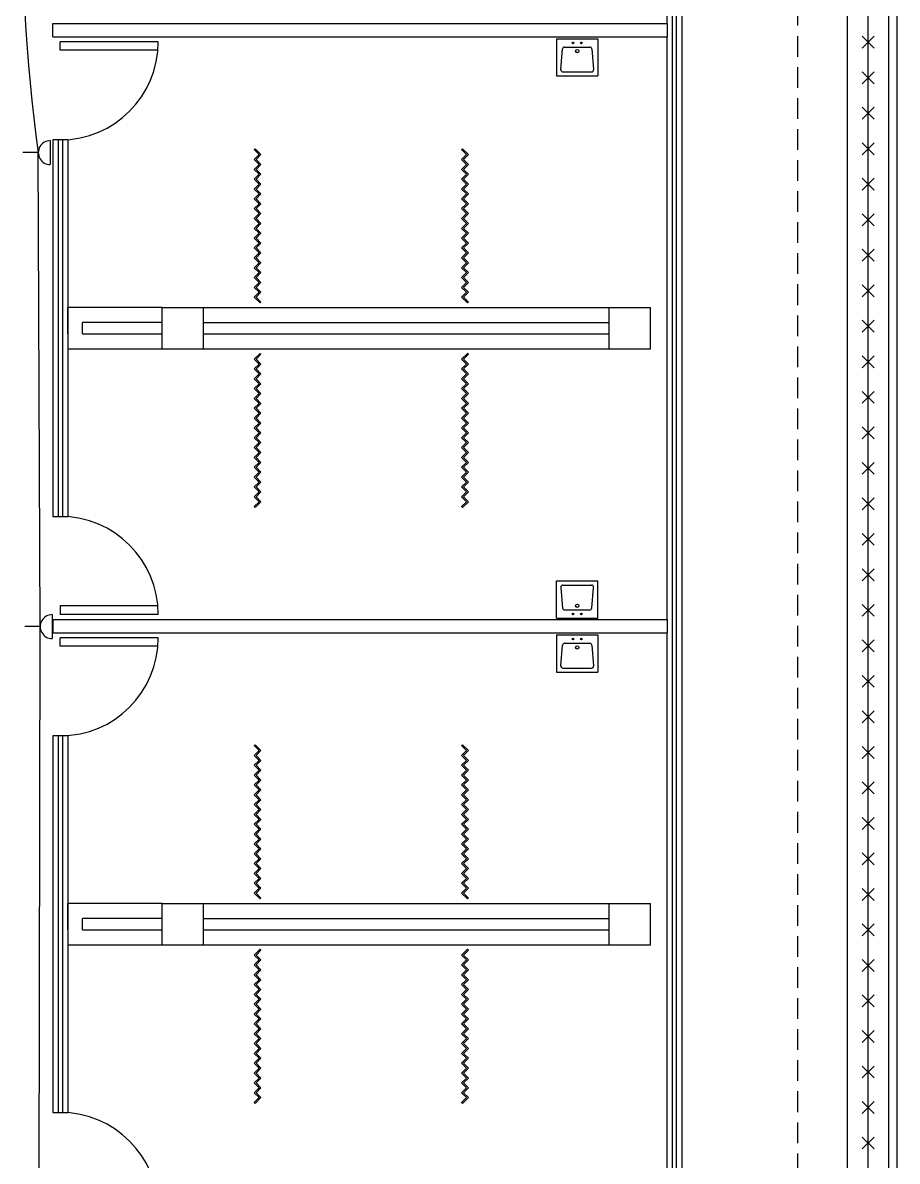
# Model space of a CAD drawing. Extents: x 0 to 130, y 0 to 88.
# Drawn here: x 90.63 to 101.2, y 35.23 to 48.99 of the extents above; entities that cross this region are included whole.
import ezdxf

# ---------------------------------------------------------------- set-up
doc = ezdxf.new("R2010")
doc.units = 0
doc.header["$MEASUREMENT"] = 0
doc.linetypes.add('HIDDEN', pattern=[0.375, 0.25, -0.125])
for name, color, linetype in [('COL', 6, 'CONTINUOUS'), ('DOOR', 2, 'CONTINUOUS'), ('DOORS', 7, 'CONTINUOUS'), ('PUER', 2, 'CONTINUOUS'), ('SANITARIOS', 1, 'CONTINUOUS'), ('sockets', 2, 'CONTINUOUS'), ('VOLADO', 15, 'HIDDEN'), ('WALLS', 5, 'CONTINUOUS'), ('wiring design', 2, 'CONTINUOUS')]:
    doc.layers.add(name, color=color, linetype=linetype)

msp = doc.modelspace()

# ---------------------------------------------------------------- linework, layer by layer
at = {"layer": 'COL', "color": 253}
for p, q in [((92.316, 45.048), (92.316, 45.548)), ((92.316, 45.548), (92.816, 45.548)), ((92.816, 45.048), (92.816, 45.548)), ((97.716, 45.048), (97.716, 45.548)), ((97.716, 45.548), (98.216, 45.548)), ((98.216, 45.048), (98.216, 45.548)), ((92.316, 45.048), (92.816, 45.048)), ((97.716, 45.048), (98.216, 45.048)), ((92.316, 38.348), (92.816, 38.348)), ((92.316, 37.848), (92.316, 38.348)), ((92.816, 37.848), (92.816, 38.348)), ((97.716, 38.348), (98.216, 38.348)), ((97.716, 37.848), (97.716, 38.348)), ((98.216, 37.848), (98.216, 38.348)), ((92.316, 37.848), (92.816, 37.848)), ((97.716, 37.848), (98.216, 37.848))]:
    msp.add_line(p, q, dxfattribs=at)
at = {"layer": 'DOOR', "color": 253}
for p, q in [((101.196, 6.874), (101.196, 80.527)), ((98.481, 23.948), (98.481, 69.648)), ((98.531, 23.948), (98.531, 69.648)), ((98.596, 23.948), (98.596, 69.648)), ((98.416, 48.973), (98.416, 56.008)), ((98.416, 41.773), (98.416, 48.823)), ((90.996, 47.573), (90.996, 43.023)), ((91.176, 47.573), (90.996, 47.573)), ((91.061, 47.573), (91.061, 43.023)), ((91.111, 47.573), (91.111, 43.023)), ((91.176, 47.573), (91.176, 43.023)), ((93.429, 47.455), (93.44, 47.465)), ((93.488, 47.395), (93.429, 47.455)), ((93.51, 47.395), (93.44, 47.465)), ((95.934, 47.455), (95.945, 47.465)), ((95.994, 47.395), (95.934, 47.455)), ((96.015, 47.395), (95.945, 47.465)), ((93.488, 47.395), (93.429, 47.336)), ((93.488, 47.276), (93.429, 47.336)), ((93.51, 47.395), (93.45, 47.336)), ((93.51, 47.276), (93.45, 47.336)), ((95.994, 47.395), (95.934, 47.336)), ((95.994, 47.276), (95.934, 47.336)), ((96.015, 47.395), (95.956, 47.336)), ((96.015, 47.276), (95.956, 47.336)), ((93.488, 47.276), (93.429, 47.217)), ((93.488, 47.158), (93.429, 47.217)), ((93.51, 47.276), (93.45, 47.217)), ((93.51, 47.158), (93.45, 47.217)), ((95.994, 47.276), (95.934, 47.217)), ((95.994, 47.158), (95.934, 47.217)), ((96.015, 47.276), (95.956, 47.217)), ((96.015, 47.158), (95.956, 47.217)), ((93.488, 47.158), (93.429, 47.098)), ((93.488, 47.039), (93.429, 47.098)), ((93.51, 47.158), (93.45, 47.098)), ((93.51, 47.039), (93.45, 47.098)), ((95.994, 47.158), (95.934, 47.098)), ((95.994, 47.039), (95.934, 47.098)), ((96.015, 47.158), (95.956, 47.098)), ((96.015, 47.039), (95.956, 47.098)), ((93.488, 47.039), (93.429, 46.979)), ((93.488, 46.92), (93.429, 46.979)), ((93.488, 46.92), (93.429, 46.861)), ((93.51, 47.039), (93.45, 46.979)), ((93.51, 46.92), (93.45, 46.979)), ((93.51, 46.92), (93.45, 46.861)), ((95.994, 47.039), (95.934, 46.979)), ((95.994, 46.92), (95.934, 46.979)), ((95.994, 46.92), (95.934, 46.861)), ((96.015, 47.039), (95.956, 46.979)), ((96.015, 46.92), (95.956, 46.979)), ((96.015, 46.92), (95.956, 46.861)), ((93.488, 46.801), (93.429, 46.861)), ((93.488, 46.801), (93.429, 46.742)), ((93.51, 46.801), (93.45, 46.861)), ((93.51, 46.801), (93.45, 46.742)), ((95.994, 46.801), (95.934, 46.861)), ((95.994, 46.801), (95.934, 46.742)), ((96.015, 46.801), (95.956, 46.861)), ((96.015, 46.801), (95.956, 46.742)), ((93.488, 46.682), (93.429, 46.742)), ((93.488, 46.682), (93.429, 46.623)), ((93.51, 46.682), (93.45, 46.742)), ((93.51, 46.682), (93.45, 46.623)), ((95.994, 46.682), (95.934, 46.742)), ((95.994, 46.682), (95.934, 46.623)), ((96.015, 46.682), (95.956, 46.742)), ((96.015, 46.682), (95.956, 46.623)), ((93.488, 46.564), (93.429, 46.623)), ((93.488, 46.564), (93.429, 46.504)), ((93.488, 46.445), (93.429, 46.504)), ((93.51, 46.564), (93.45, 46.623)), ((93.51, 46.564), (93.45, 46.504)), ((93.51, 46.445), (93.45, 46.504)), ((95.994, 46.564), (95.934, 46.623)), ((95.994, 46.564), (95.934, 46.504)), ((95.994, 46.445), (95.934, 46.504)), ((96.015, 46.564), (95.956, 46.623)), ((96.015, 46.564), (95.956, 46.504)), ((96.015, 46.445), (95.956, 46.504)), ((93.488, 46.445), (93.429, 46.385)), ((93.488, 46.326), (93.429, 46.385)), ((93.51, 46.445), (93.45, 46.385)), ((93.51, 46.326), (93.45, 46.385)), ((95.994, 46.445), (95.934, 46.385)), ((95.994, 46.326), (95.934, 46.385)), ((96.015, 46.445), (95.956, 46.385)), ((96.015, 46.326), (95.956, 46.385)), ((93.488, 46.326), (93.429, 46.267)), ((93.488, 46.207), (93.429, 46.267)), ((93.51, 46.326), (93.45, 46.267)), ((93.51, 46.207), (93.45, 46.267)), ((95.994, 46.326), (95.934, 46.267)), ((95.994, 46.207), (95.934, 46.267)), ((96.015, 46.326), (95.956, 46.267)), ((96.015, 46.207), (95.956, 46.267)), ((93.488, 46.207), (93.429, 46.148)), ((93.488, 46.088), (93.429, 46.148)), ((93.488, 46.088), (93.429, 46.029)), ((93.51, 46.207), (93.45, 46.148)), ((93.51, 46.088), (93.45, 46.148)), ((93.51, 46.088), (93.45, 46.029)), ((95.994, 46.207), (95.934, 46.148)), ((95.994, 46.088), (95.934, 46.148)), ((95.994, 46.088), (95.934, 46.029)), ((96.015, 46.207), (95.956, 46.148)), ((96.015, 46.088), (95.956, 46.148)), ((96.015, 46.088), (95.956, 46.029)), ((93.488, 45.97), (93.429, 46.029)), ((93.488, 45.97), (93.429, 45.91)), ((93.51, 45.97), (93.45, 46.029)), ((93.51, 45.97), (93.45, 45.91)), ((95.994, 45.97), (95.934, 46.029)), ((95.994, 45.97), (95.934, 45.91)), ((96.015, 45.97), (95.956, 46.029)), ((96.015, 45.97), (95.956, 45.91)), ((93.488, 45.851), (93.429, 45.91)), ((93.488, 45.851), (93.429, 45.791)), ((93.51, 45.851), (93.45, 45.91)), ((93.51, 45.851), (93.45, 45.791)), ((95.994, 45.851), (95.934, 45.91)), ((95.994, 45.851), (95.934, 45.791)), ((96.015, 45.851), (95.956, 45.91)), ((96.015, 45.851), (95.956, 45.791)), ((93.488, 45.732), (93.429, 45.791)), ((93.488, 45.732), (93.429, 45.673)), ((93.499, 45.603), (93.429, 45.673)), ((93.51, 45.732), (93.45, 45.791)), ((93.51, 45.732), (93.45, 45.673)), ((93.51, 45.613), (93.45, 45.673)), ((95.994, 45.732), (95.934, 45.791)), ((95.994, 45.732), (95.934, 45.673)), ((96.004, 45.603), (95.934, 45.673)), ((96.015, 45.732), (95.956, 45.791)), ((96.015, 45.732), (95.956, 45.673)), ((96.015, 45.613), (95.956, 45.673)), ((93.51, 45.613), (93.499, 45.603)), ((96.015, 45.613), (96.004, 45.603)), ((93.499, 44.994), (93.429, 44.924)), ((93.51, 44.984), (93.45, 44.924)), ((93.51, 44.984), (93.499, 44.994)), ((96.004, 44.994), (95.934, 44.924)), ((96.015, 44.984), (95.956, 44.924)), ((96.015, 44.984), (96.004, 44.994)), ((93.488, 44.865), (93.429, 44.924)), ((93.488, 44.865), (93.429, 44.806)), ((93.51, 44.865), (93.45, 44.924)), ((93.51, 44.865), (93.45, 44.806)), ((95.994, 44.865), (95.934, 44.924)), ((95.994, 44.865), (95.934, 44.806)), ((96.015, 44.865), (95.956, 44.924)), ((96.015, 44.865), (95.956, 44.806)), ((93.488, 44.746), (93.429, 44.806)), ((93.488, 44.746), (93.429, 44.687)), ((93.51, 44.746), (93.45, 44.806)), ((93.51, 44.746), (93.45, 44.687)), ((95.994, 44.746), (95.934, 44.806)), ((95.994, 44.746), (95.934, 44.687)), ((96.015, 44.746), (95.956, 44.806)), ((96.015, 44.746), (95.956, 44.687)), ((93.488, 44.627), (93.429, 44.687)), ((93.488, 44.627), (93.429, 44.568)), ((93.488, 44.509), (93.429, 44.568)), ((93.51, 44.627), (93.45, 44.687)), ((93.51, 44.627), (93.45, 44.568)), ((93.51, 44.509), (93.45, 44.568)), ((95.994, 44.627), (95.934, 44.687)), ((95.994, 44.627), (95.934, 44.568)), ((95.994, 44.509), (95.934, 44.568)), ((96.015, 44.627), (95.956, 44.687)), ((96.015, 44.627), (95.956, 44.568)), ((96.015, 44.509), (95.956, 44.568)), ((93.488, 44.509), (93.429, 44.449)), ((93.488, 44.39), (93.429, 44.449)), ((93.51, 44.509), (93.45, 44.449)), ((93.51, 44.39), (93.45, 44.449)), ((95.994, 44.509), (95.934, 44.449)), ((95.994, 44.39), (95.934, 44.449)), ((96.015, 44.509), (95.956, 44.449)), ((96.015, 44.39), (95.956, 44.449)), ((93.488, 44.39), (93.429, 44.33)), ((93.488, 44.271), (93.429, 44.33)), ((93.51, 44.39), (93.45, 44.33)), ((93.51, 44.271), (93.45, 44.33)), ((95.994, 44.39), (95.934, 44.33)), ((95.994, 44.271), (95.934, 44.33)), ((96.015, 44.39), (95.956, 44.33)), ((96.015, 44.271), (95.956, 44.33)), ((93.488, 44.271), (93.429, 44.212)), ((93.488, 44.152), (93.429, 44.212)), ((93.488, 44.152), (93.429, 44.093)), ((93.51, 44.271), (93.45, 44.212)), ((93.51, 44.152), (93.45, 44.212)), ((93.51, 44.152), (93.45, 44.093)), ((95.994, 44.271), (95.934, 44.212)), ((95.994, 44.152), (95.934, 44.212)), ((95.994, 44.152), (95.934, 44.093)), ((96.015, 44.271), (95.956, 44.212)), ((96.015, 44.152), (95.956, 44.212)), ((96.015, 44.152), (95.956, 44.093)), ((93.488, 44.033), (93.429, 44.093)), ((93.488, 44.033), (93.429, 43.974)), ((93.51, 44.033), (93.45, 44.093)), ((93.51, 44.033), (93.45, 43.974)), ((95.994, 44.033), (95.934, 44.093)), ((95.994, 44.033), (95.934, 43.974)), ((96.015, 44.033), (95.956, 44.093)), ((96.015, 44.033), (95.956, 43.974)), ((93.488, 43.915), (93.429, 43.974)), ((93.488, 43.915), (93.429, 43.855)), ((93.51, 43.915), (93.45, 43.974)), ((93.51, 43.915), (93.45, 43.855)), ((95.994, 43.915), (95.934, 43.974)), ((95.994, 43.915), (95.934, 43.855)), ((96.015, 43.915), (95.956, 43.974)), ((96.015, 43.915), (95.956, 43.855)), ((93.488, 43.796), (93.429, 43.855)), ((93.488, 43.796), (93.429, 43.736)), ((93.51, 43.796), (93.45, 43.855)), ((93.51, 43.796), (93.45, 43.736)), ((95.994, 43.796), (95.934, 43.855)), ((95.994, 43.796), (95.934, 43.736)), ((96.015, 43.796), (95.956, 43.855)), ((96.015, 43.796), (95.956, 43.736)), ((93.488, 43.677), (93.429, 43.736)), ((93.488, 43.677), (93.429, 43.618)), ((93.488, 43.558), (93.429, 43.618)), ((93.51, 43.677), (93.45, 43.736)), ((93.51, 43.677), (93.45, 43.618)), ((93.51, 43.558), (93.45, 43.618)), ((95.994, 43.677), (95.934, 43.736)), ((95.994, 43.677), (95.934, 43.618)), ((95.994, 43.558), (95.934, 43.618)), ((96.015, 43.677), (95.956, 43.736)), ((96.015, 43.677), (95.956, 43.618)), ((96.015, 43.558), (95.956, 43.618)), ((93.488, 43.558), (93.429, 43.499)), ((93.488, 43.439), (93.429, 43.499)), ((93.51, 43.558), (93.45, 43.499)), ((93.51, 43.439), (93.45, 43.499)), ((95.994, 43.558), (95.934, 43.499)), ((95.994, 43.439), (95.934, 43.499)), ((96.015, 43.558), (95.956, 43.499)), ((96.015, 43.439), (95.956, 43.499)), ((93.488, 43.439), (93.429, 43.38)), ((93.488, 43.321), (93.429, 43.38)), ((93.51, 43.439), (93.45, 43.38)), ((93.51, 43.321), (93.45, 43.38)), ((95.994, 43.439), (95.934, 43.38)), ((95.994, 43.321), (95.934, 43.38)), ((96.015, 43.439), (95.956, 43.38)), ((96.015, 43.321), (95.956, 43.38)), ((93.488, 43.321), (93.429, 43.261)), ((93.488, 43.202), (93.429, 43.261)), ((93.488, 43.202), (93.429, 43.142)), ((93.51, 43.202), (93.44, 43.132)), ((93.51, 43.321), (93.45, 43.261)), ((93.51, 43.202), (93.45, 43.261)), ((95.994, 43.321), (95.934, 43.261)), ((95.994, 43.202), (95.934, 43.261)), ((95.994, 43.202), (95.934, 43.142)), ((96.015, 43.202), (95.945, 43.132)), ((96.015, 43.321), (95.956, 43.261)), ((96.015, 43.202), (95.956, 43.261)), ((93.429, 43.142), (93.44, 43.132)), ((95.934, 43.142), (95.945, 43.132)), ((90.996, 43.023), (91.176, 43.023)), ((98.416, 34.573), (98.416, 41.623)), ((90.996, 40.373), (90.996, 35.823)), ((91.176, 40.373), (90.996, 40.373)), ((91.061, 40.373), (91.061, 35.823)), ((91.111, 40.373), (91.111, 35.823)), ((91.176, 40.373), (91.176, 35.823)), ((93.429, 40.255), (93.44, 40.265)), ((93.488, 40.195), (93.429, 40.255)), ((93.488, 40.195), (93.429, 40.136)), ((93.51, 40.195), (93.44, 40.265)), ((93.51, 40.195), (93.45, 40.136)), ((95.934, 40.255), (95.945, 40.265)), ((95.994, 40.195), (95.934, 40.255)), ((95.994, 40.195), (95.934, 40.136)), ((96.015, 40.195), (95.945, 40.265)), ((96.015, 40.195), (95.956, 40.136)), ((93.488, 40.076), (93.429, 40.136)), ((93.488, 40.076), (93.429, 40.017)), ((93.51, 40.076), (93.45, 40.136)), ((93.51, 40.076), (93.45, 40.017)), ((95.994, 40.076), (95.934, 40.136)), ((95.994, 40.076), (95.934, 40.017)), ((96.015, 40.076), (95.956, 40.136)), ((96.015, 40.076), (95.956, 40.017)), ((93.488, 39.958), (93.429, 40.017)), ((93.488, 39.958), (93.429, 39.898)), ((93.488, 39.839), (93.429, 39.898)), ((93.51, 39.958), (93.45, 40.017)), ((93.51, 39.958), (93.45, 39.898)), ((93.51, 39.839), (93.45, 39.898)), ((95.994, 39.958), (95.934, 40.017)), ((95.994, 39.958), (95.934, 39.898)), ((95.994, 39.839), (95.934, 39.898)), ((96.015, 39.958), (95.956, 40.017)), ((96.015, 39.958), (95.956, 39.898)), ((96.015, 39.839), (95.956, 39.898)), ((93.488, 39.839), (93.429, 39.779)), ((93.488, 39.72), (93.429, 39.779)), ((93.51, 39.839), (93.45, 39.779)), ((93.51, 39.72), (93.45, 39.779)), ((95.994, 39.839), (95.934, 39.779)), ((95.994, 39.72), (95.934, 39.779)), ((96.015, 39.839), (95.956, 39.779)), ((96.015, 39.72), (95.956, 39.779)), ((93.488, 39.72), (93.429, 39.661)), ((93.488, 39.601), (93.429, 39.661)), ((93.51, 39.72), (93.45, 39.661)), ((93.51, 39.601), (93.45, 39.661)), ((95.994, 39.72), (95.934, 39.661)), ((95.994, 39.601), (95.934, 39.661)), ((96.015, 39.72), (95.956, 39.661)), ((96.015, 39.601), (95.956, 39.661)), ((93.488, 39.601), (93.429, 39.542)), ((93.488, 39.482), (93.429, 39.542)), ((93.488, 39.482), (93.429, 39.423)), ((93.51, 39.601), (93.45, 39.542)), ((93.51, 39.482), (93.45, 39.542)), ((93.51, 39.482), (93.45, 39.423)), ((95.994, 39.601), (95.934, 39.542)), ((95.994, 39.482), (95.934, 39.542)), ((95.994, 39.482), (95.934, 39.423)), ((96.015, 39.601), (95.956, 39.542)), ((96.015, 39.482), (95.956, 39.542)), ((96.015, 39.482), (95.956, 39.423)), ((93.488, 39.364), (93.429, 39.423)), ((93.488, 39.364), (93.429, 39.304)), ((93.51, 39.364), (93.45, 39.423)), ((93.51, 39.364), (93.45, 39.304)), ((95.994, 39.364), (95.934, 39.423)), ((95.994, 39.364), (95.934, 39.304)), ((96.015, 39.364), (95.956, 39.423)), ((96.015, 39.364), (95.956, 39.304)), ((93.488, 39.245), (93.429, 39.304)), ((93.488, 39.245), (93.429, 39.185)), ((93.51, 39.245), (93.45, 39.304)), ((93.51, 39.245), (93.45, 39.185)), ((95.994, 39.245), (95.934, 39.304)), ((95.994, 39.245), (95.934, 39.185)), ((96.015, 39.245), (95.956, 39.304)), ((96.015, 39.245), (95.956, 39.185)), ((93.488, 39.126), (93.429, 39.185)), ((93.488, 39.126), (93.429, 39.067)), ((93.488, 39.007), (93.429, 39.067)), ((93.51, 39.126), (93.45, 39.185)), ((93.51, 39.126), (93.45, 39.067)), ((93.51, 39.007), (93.45, 39.067)), ((95.994, 39.126), (95.934, 39.185)), ((95.994, 39.126), (95.934, 39.067)), ((95.994, 39.007), (95.934, 39.067)), ((96.015, 39.126), (95.956, 39.185)), ((96.015, 39.126), (95.956, 39.067)), ((96.015, 39.007), (95.956, 39.067)), ((93.488, 39.007), (93.429, 38.948)), ((93.488, 38.888), (93.429, 38.948)), ((93.51, 39.007), (93.45, 38.948)), ((93.51, 38.888), (93.45, 38.948)), ((95.994, 39.007), (95.934, 38.948)), ((95.994, 38.888), (95.934, 38.948)), ((96.015, 39.007), (95.956, 38.948)), ((96.015, 38.888), (95.956, 38.948)), ((93.488, 38.888), (93.429, 38.829)), ((93.488, 38.77), (93.429, 38.829)), ((93.51, 38.888), (93.45, 38.829)), ((93.51, 38.77), (93.45, 38.829)), ((95.994, 38.888), (95.934, 38.829)), ((95.994, 38.77), (95.934, 38.829)), ((96.015, 38.888), (95.956, 38.829)), ((96.015, 38.77), (95.956, 38.829)), ((93.488, 38.77), (93.429, 38.71)), ((93.488, 38.651), (93.429, 38.71)), ((93.488, 38.651), (93.429, 38.591)), ((93.51, 38.77), (93.45, 38.71)), ((93.51, 38.651), (93.45, 38.71)), ((93.51, 38.651), (93.45, 38.591)), ((95.994, 38.77), (95.934, 38.71)), ((95.994, 38.651), (95.934, 38.71)), ((95.994, 38.651), (95.934, 38.591)), ((96.015, 38.77), (95.956, 38.71)), ((96.015, 38.651), (95.956, 38.71)), ((96.015, 38.651), (95.956, 38.591)), ((93.488, 38.532), (93.429, 38.591)), ((93.488, 38.532), (93.429, 38.473)), ((93.51, 38.532), (93.45, 38.591)), ((93.51, 38.532), (93.45, 38.473)), ((95.994, 38.532), (95.934, 38.591)), ((95.994, 38.532), (95.934, 38.473)), ((96.015, 38.532), (95.956, 38.591)), ((96.015, 38.532), (95.956, 38.473)), ((93.499, 38.403), (93.429, 38.473)), ((93.51, 38.413), (93.45, 38.473)), ((93.51, 38.413), (93.499, 38.403)), ((96.004, 38.403), (95.934, 38.473)), ((96.015, 38.413), (95.956, 38.473)), ((96.015, 38.413), (96.004, 38.403)), ((93.499, 37.794), (93.429, 37.724)), ((93.488, 37.665), (93.429, 37.724)), ((93.51, 37.784), (93.45, 37.724)), ((93.51, 37.665), (93.45, 37.724)), ((93.51, 37.784), (93.499, 37.794)), ((96.004, 37.794), (95.934, 37.724)), ((95.994, 37.665), (95.934, 37.724)), ((96.015, 37.784), (95.956, 37.724)), ((96.015, 37.665), (95.956, 37.724)), ((96.015, 37.784), (96.004, 37.794)), ((93.488, 37.665), (93.429, 37.606)), ((93.488, 37.546), (93.429, 37.606)), ((93.51, 37.665), (93.45, 37.606)), ((93.51, 37.546), (93.45, 37.606)), ((95.994, 37.665), (95.934, 37.606)), ((95.994, 37.546), (95.934, 37.606)), ((96.015, 37.665), (95.956, 37.606)), ((96.015, 37.546), (95.956, 37.606)), ((93.488, 37.546), (93.429, 37.487)), ((93.488, 37.427), (93.429, 37.487)), ((93.488, 37.427), (93.429, 37.368)), ((93.51, 37.546), (93.45, 37.487)), ((93.51, 37.427), (93.45, 37.487)), ((93.51, 37.427), (93.45, 37.368)), ((95.994, 37.546), (95.934, 37.487)), ((95.994, 37.427), (95.934, 37.487)), ((95.994, 37.427), (95.934, 37.368)), ((96.015, 37.546), (95.956, 37.487)), ((96.015, 37.427), (95.956, 37.487)), ((96.015, 37.427), (95.956, 37.368)), ((93.488, 37.309), (93.429, 37.368)), ((93.488, 37.309), (93.429, 37.249)), ((93.51, 37.309), (93.45, 37.368)), ((93.51, 37.309), (93.45, 37.249)), ((95.994, 37.309), (95.934, 37.368)), ((95.994, 37.309), (95.934, 37.249)), ((96.015, 37.309), (95.956, 37.368)), ((96.015, 37.309), (95.956, 37.249)), ((93.488, 37.19), (93.429, 37.249)), ((93.488, 37.19), (93.429, 37.13)), ((93.51, 37.19), (93.45, 37.249)), ((93.51, 37.19), (93.45, 37.13)), ((95.994, 37.19), (95.934, 37.249)), ((95.994, 37.19), (95.934, 37.13)), ((96.015, 37.19), (95.956, 37.249)), ((96.015, 37.19), (95.956, 37.13)), ((93.488, 37.071), (93.429, 37.13)), ((93.488, 37.071), (93.429, 37.012)), ((93.488, 36.952), (93.429, 37.012)), ((93.51, 37.071), (93.45, 37.13)), ((93.51, 37.071), (93.45, 37.012)), ((93.51, 36.952), (93.45, 37.012)), ((95.994, 37.071), (95.934, 37.13)), ((95.994, 37.071), (95.934, 37.012)), ((95.994, 36.952), (95.934, 37.012)), ((96.015, 37.071), (95.956, 37.13)), ((96.015, 37.071), (95.956, 37.012)), ((96.015, 36.952), (95.956, 37.012)), ((93.488, 36.952), (93.429, 36.893)), ((93.488, 36.833), (93.429, 36.893)), ((93.51, 36.952), (93.45, 36.893)), ((93.51, 36.833), (93.45, 36.893)), ((95.994, 36.952), (95.934, 36.893)), ((95.994, 36.833), (95.934, 36.893)), ((96.015, 36.952), (95.956, 36.893)), ((96.015, 36.833), (95.956, 36.893)), ((93.488, 36.833), (93.429, 36.774)), ((93.488, 36.715), (93.429, 36.774)), ((93.51, 36.833), (93.45, 36.774)), ((93.51, 36.715), (93.45, 36.774)), ((95.994, 36.833), (95.934, 36.774)), ((95.994, 36.715), (95.934, 36.774)), ((96.015, 36.833), (95.956, 36.774)), ((96.015, 36.715), (95.956, 36.774)), ((93.488, 36.715), (93.429, 36.655)), ((93.488, 36.596), (93.429, 36.655)), ((93.488, 36.596), (93.429, 36.536)), ((93.51, 36.715), (93.45, 36.655)), ((93.51, 36.596), (93.45, 36.655)), ((93.51, 36.596), (93.45, 36.536)), ((95.994, 36.715), (95.934, 36.655)), ((95.994, 36.596), (95.934, 36.655)), ((95.994, 36.596), (95.934, 36.536)), ((96.015, 36.715), (95.956, 36.655)), ((96.015, 36.596), (95.956, 36.655)), ((96.015, 36.596), (95.956, 36.536)), ((93.488, 36.477), (93.429, 36.536)), ((93.488, 36.477), (93.429, 36.418)), ((93.51, 36.477), (93.45, 36.536)), ((93.51, 36.477), (93.45, 36.418)), ((95.994, 36.477), (95.934, 36.536)), ((95.994, 36.477), (95.934, 36.418)), ((96.015, 36.477), (95.956, 36.536)), ((96.015, 36.477), (95.956, 36.418)), ((93.488, 36.358), (93.429, 36.418)), ((93.488, 36.358), (93.429, 36.299)), ((93.51, 36.358), (93.45, 36.418)), ((93.51, 36.358), (93.45, 36.299)), ((95.994, 36.358), (95.934, 36.418)), ((95.994, 36.358), (95.934, 36.299)), ((96.015, 36.358), (95.956, 36.418)), ((96.015, 36.358), (95.956, 36.299)), ((93.488, 36.239), (93.429, 36.299)), ((93.488, 36.239), (93.429, 36.18)), ((93.488, 36.121), (93.429, 36.18)), ((93.51, 36.239), (93.45, 36.299)), ((93.51, 36.239), (93.45, 36.18)), ((93.51, 36.121), (93.45, 36.18)), ((95.994, 36.239), (95.934, 36.299)), ((95.994, 36.239), (95.934, 36.18)), ((95.994, 36.121), (95.934, 36.18)), ((96.015, 36.239), (95.956, 36.299)), ((96.015, 36.239), (95.956, 36.18)), ((96.015, 36.121), (95.956, 36.18)), ((93.488, 36.121), (93.429, 36.061)), ((93.488, 36.002), (93.429, 36.061)), ((93.51, 36.121), (93.45, 36.061)), ((93.51, 36.002), (93.45, 36.061)), ((95.994, 36.121), (95.934, 36.061)), ((95.994, 36.002), (95.934, 36.061)), ((96.015, 36.121), (95.956, 36.061)), ((96.015, 36.002), (95.956, 36.061)), ((93.488, 36.002), (93.429, 35.942)), ((93.429, 35.942), (93.44, 35.932)), ((93.51, 36.002), (93.44, 35.932)), ((95.994, 36.002), (95.934, 35.942)), ((95.934, 35.942), (95.945, 35.932)), ((96.015, 36.002), (95.945, 35.932)), ((90.996, 35.823), (91.176, 35.823))]:
    msp.add_line(p, q, dxfattribs=at)
at = {"layer": 'DOORS', "color": 253}
for p, q in [((100.596, 6.859), (100.596, 80.286)), ((100.846, 7.134), (100.846, 80.303)), ((101.096, 6.859), (101.096, 80.32)), ((100.773, 48.681), (100.918, 48.825)), ((100.773, 48.825), (100.918, 48.681)), ((100.773, 48.252), (100.918, 48.396)), ((100.773, 48.396), (100.918, 48.252)), ((100.773, 47.823), (100.918, 47.967)), ((100.773, 47.967), (100.918, 47.823)), ((100.773, 47.394), (100.918, 47.538)), ((100.773, 47.538), (100.918, 47.394)), ((100.773, 46.965), (100.918, 47.109)), ((100.773, 47.109), (100.918, 46.965)), ((100.773, 46.536), (100.918, 46.68)), ((100.773, 46.68), (100.918, 46.536)), ((100.773, 46.107), (100.918, 46.251)), ((100.773, 46.251), (100.918, 46.107)), ((100.773, 45.678), (100.918, 45.822)), ((100.773, 45.822), (100.918, 45.678)), ((100.773, 45.249), (100.918, 45.393)), ((100.773, 45.393), (100.918, 45.249)), ((100.773, 44.82), (100.918, 44.964)), ((100.773, 44.964), (100.918, 44.82)), ((100.773, 44.391), (100.918, 44.535)), ((100.773, 44.535), (100.918, 44.391)), ((100.773, 43.962), (100.918, 44.106)), ((100.773, 44.106), (100.918, 43.962)), ((100.773, 43.533), (100.918, 43.677)), ((100.773, 43.677), (100.918, 43.533)), ((100.773, 43.104), (100.918, 43.248)), ((100.773, 43.248), (100.918, 43.104)), ((100.773, 42.675), (100.918, 42.819)), ((100.773, 42.819), (100.918, 42.675)), ((100.773, 42.246), (100.918, 42.39)), ((100.773, 42.39), (100.918, 42.246)), ((100.773, 41.817), (100.918, 41.961)), ((100.773, 41.961), (100.918, 41.817)), ((100.773, 41.388), (100.918, 41.532)), ((100.773, 41.532), (100.918, 41.388)), ((100.773, 40.959), (100.918, 41.103)), ((100.773, 41.103), (100.918, 40.959)), ((100.773, 40.53), (100.918, 40.674)), ((100.773, 40.674), (100.918, 40.53)), ((100.773, 40.101), (100.918, 40.245)), ((100.773, 40.245), (100.918, 40.101)), ((100.773, 39.672), (100.918, 39.816)), ((100.773, 39.816), (100.918, 39.672)), ((100.773, 39.243), (100.918, 39.387)), ((100.773, 39.387), (100.918, 39.243)), ((100.773, 38.814), (100.918, 38.958)), ((100.773, 38.958), (100.918, 38.814)), ((100.773, 38.385), (100.918, 38.529)), ((100.773, 38.529), (100.918, 38.385)), ((100.773, 37.956), (100.918, 38.1)), ((100.773, 38.1), (100.918, 37.956)), ((100.773, 37.527), (100.918, 37.671)), ((100.773, 37.671), (100.918, 37.527)), ((100.773, 37.098), (100.918, 37.242)), ((100.773, 37.242), (100.918, 37.098)), ((100.773, 36.669), (100.918, 36.813)), ((100.773, 36.813), (100.918, 36.669)), ((100.773, 36.24), (100.918, 36.384)), ((100.773, 36.384), (100.918, 36.24)), ((100.773, 35.811), (100.918, 35.955)), ((100.773, 35.955), (100.918, 35.811)), ((100.773, 35.382), (100.918, 35.526)), ((100.773, 35.526), (100.918, 35.382))]:
    msp.add_line(p, q, dxfattribs=at)
at = {"layer": 'PUER', "color": 253}
for p, q in [((92.269, 48.757), (91.086, 48.757)), ((91.086, 48.655), (91.086, 48.757)), ((92.265, 48.655), (91.086, 48.655)), ((92.265, 41.942), (91.086, 41.942)), ((91.086, 41.942), (91.086, 41.84)), ((92.269, 41.84), (91.086, 41.84)), ((92.269, 41.557), (91.086, 41.557)), ((91.086, 41.455), (91.086, 41.557)), ((92.265, 41.455), (91.086, 41.455))]:
    msp.add_line(p, q, dxfattribs=at)
for centre, start, end in [((91.086, 48.757), 270, 360), ((91.086, 41.84), 0, 90), ((91.086, 41.557), 270, 360), ((91.086, 34.64), 0, 90)]:
    msp.add_arc(centre, 1.184, start, end, dxfattribs=at)
at = {"layer": 'SANITARIOS', "color": 253}
for p, q in [((97.08, 48.795), (97.58, 48.795)), ((97.08, 48.795), (97.08, 48.345)), ((97.178, 48.695), (97.482, 48.695)), ((97.58, 48.795), (97.58, 48.345)), ((97.132, 48.422), (97.153, 48.672)), ((97.507, 48.672), (97.528, 48.422)), ((97.08, 48.345), (97.58, 48.345)), ((97.157, 48.395), (97.503, 48.395)), ((97.08, 41.795), (97.08, 42.245)), ((97.08, 42.245), (97.58, 42.245)), ((97.58, 41.795), (97.58, 42.245)), ((97.132, 42.167), (97.153, 41.917)), ((97.157, 42.195), (97.503, 42.195)), ((97.507, 41.917), (97.528, 42.167)), ((97.178, 41.895), (97.482, 41.895)), ((97.08, 41.795), (97.58, 41.795)), ((97.08, 41.592), (97.58, 41.592)), ((97.08, 41.592), (97.08, 41.142)), ((97.58, 41.592), (97.58, 41.142)), ((97.132, 41.219), (97.153, 41.469)), ((97.178, 41.492), (97.482, 41.492)), ((97.507, 41.469), (97.528, 41.219)), ((97.08, 41.142), (97.58, 41.142)), ((97.157, 41.192), (97.503, 41.192))]:
    msp.add_line(p, q, dxfattribs=at)
for centre, radius in [((97.28, 48.745), 0.01), ((97.38, 48.745), 0.01), ((97.33, 48.645), 0.02), ((97.33, 41.945), 0.02), ((97.28, 41.845), 0.01), ((97.38, 41.845), 0.01), ((97.28, 41.542), 0.01), ((97.38, 41.542), 0.01), ((97.33, 41.442), 0.02)]:
    msp.add_circle(centre, radius, dxfattribs=at)
for centre, start, end in [((97.178, 48.67), 90, 175.2364), ((97.482, 48.67), 4.7636, 90), ((97.157, 48.42), 175.2364, 270), ((97.503, 48.42), 270, 4.7636), ((97.157, 42.17), 90, 184.7636), ((97.503, 42.17), 355.2364, 90), ((97.178, 41.92), 184.7636, 270), ((97.482, 41.92), 270, 355.2364), ((97.178, 41.467), 90, 175.2364), ((97.482, 41.467), 4.7636, 90), ((97.157, 41.217), 175.2364, 270), ((97.503, 41.217), 270, 4.7636)]:
    msp.add_arc(centre, 0.025, start, end, dxfattribs=at)
at = {"layer": 'sockets', "color": 3}
for p, q in [((90.965, 47.564), (90.965, 47.274)), ((90.82, 47.419), (90.635, 47.419)), ((90.988, 41.837), (90.988, 41.547)), ((90.843, 41.692), (90.658, 41.692))]:
    msp.add_line(p, q, dxfattribs=at)
for centre in [(90.965, 47.419), (90.988, 41.692)]:
    msp.add_arc(centre, 0.145, 89.9873, 270.0127, dxfattribs=at)
at = {"layer": 'VOLADO', "color": 253}
msp.add_line((99.996, 9.578), (99.996, 61.498), dxfattribs=at)
at = {"layer": 'WALLS', "color": 253}
for p, q in [((90.996, 48.978), (98.416, 48.978)), ((90.996, 48.818), (90.996, 48.978)), ((98.416, 48.978), (98.416, 48.818)), ((90.996, 48.818), (98.416, 48.818)), ((92.316, 45.548), (91.176, 45.548)), ((91.176, 45.228), (91.176, 45.548)), ((92.816, 45.548), (97.716, 45.548)), ((92.316, 45.368), (91.356, 45.368)), ((91.356, 45.228), (91.356, 45.368)), ((92.816, 45.368), (97.716, 45.368)), ((91.176, 45.228), (91.176, 45.048)), ((91.356, 45.228), (92.316, 45.228)), ((92.816, 45.228), (97.716, 45.228)), ((91.176, 45.048), (92.316, 45.048)), ((92.816, 45.048), (97.716, 45.048)), ((90.996, 41.778), (98.416, 41.778)), ((90.996, 41.778), (90.996, 41.618)), ((98.416, 41.778), (98.416, 41.618)), ((90.996, 41.618), (98.416, 41.618)), ((92.316, 38.348), (91.176, 38.348)), ((91.176, 38.028), (91.176, 38.348)), ((92.816, 38.348), (97.716, 38.348)), ((92.316, 38.168), (91.356, 38.168)), ((91.356, 38.028), (91.356, 38.168)), ((92.816, 38.168), (97.716, 38.168)), ((91.176, 38.028), (91.176, 37.848)), ((91.356, 38.028), (92.316, 38.028)), ((92.816, 38.028), (97.716, 38.028)), ((91.176, 37.848), (92.316, 37.848)), ((92.816, 37.848), (97.716, 37.848))]:
    msp.add_line(p, q, dxfattribs=at)
at = {"layer": 'wiring design', "color": 2}
for p, q in [((90.843, 41.692), (90.82, 47.419)), ((90.832, 34.484), (90.843, 41.692))]:
    msp.add_line(p, q, dxfattribs=at)
msp.add_arc((110.256, 50.125), 19.623, 168.1545, 187.9269, dxfattribs=at)

doc.saveas('drawing.dxf')
